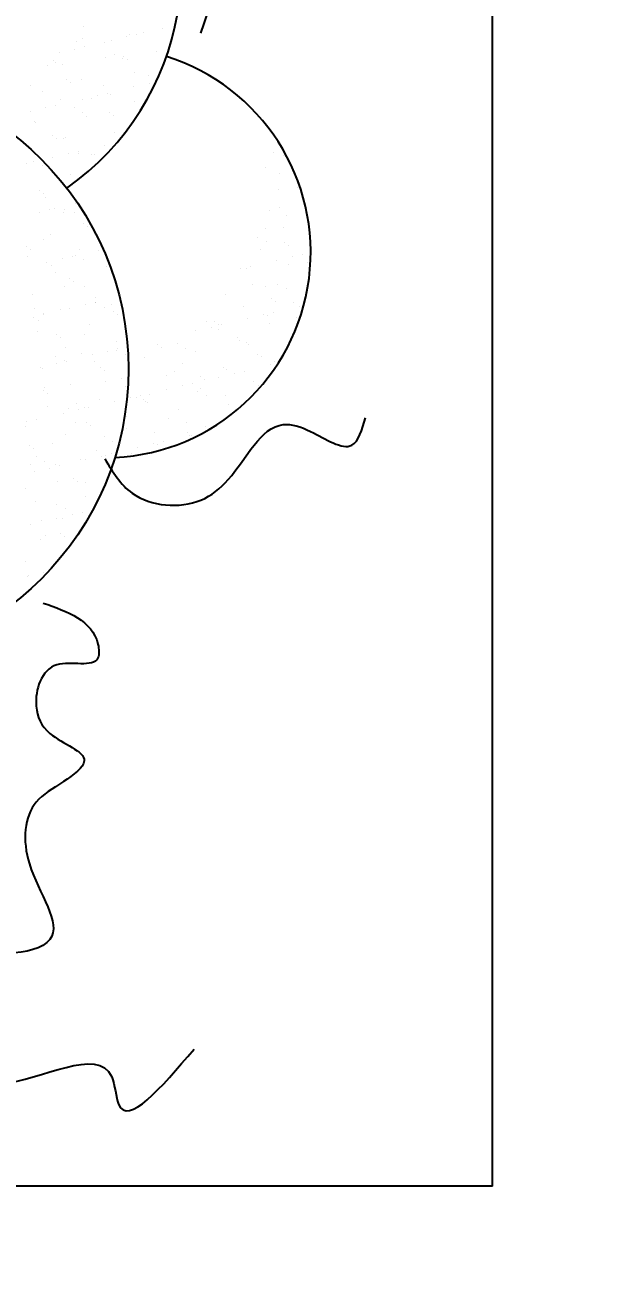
# Model space of a CAD drawing. Extents: x 500 to 638, y 181 to 267.
# Drawn here: x 546.445 to 546.859, y 227.91 to 228.815 of the extents above; entities that cross this region are included whole.
import ezdxf

# ---------------------------------------------------------------- set-up
doc = ezdxf.new("R2010")
doc.units = 0
doc.header["$LTSCALE"] = 7
doc.layers.get('0').update_dxf_attribs({"linetype": 'CONTINUOUS'})
doc.layers.get('DEFPOINTS').update_dxf_attribs({"linetype": 'CONTINUOUS'})
for name, color, linetype in [('ACESSÓRIO', 2, 'CONTINUOUS'), ('ALVENARIA', 7, 'CONTINUOUS'), ('COTA', 1, 'CONTINUOUS')]:
    doc.layers.add(name, color=color, linetype=linetype)
doc.styles.add('SIMPLEX', font='SIMPLEX.SHX')
doc.dimstyles.new('DIM50', dxfattribs={"dimtxt": 0.12, "dimasz": 0.15, "dimexe": 0.05, "dimexo": 0.09, "dimgap": 0.09, "dimtad": 1, "dimzin": 0, "dimdsep": 46, "dimtxsty": 'SIMPLEX', "dimblk1": 'DOTSMALL', "dimblk2": 'DOTSMALL', "dimsah": 1, "dimcen": 0.09, "dimadec": 0, "dimazin": 0, "dimtfac": 1, "dimtix": 1, "dimtofl": 0, "dimtmove": 2, "dimatfit": 3, "dimldrblk": 'DOTSMALL', "dimfxl": 1, "dimtolj": 1, "dimtzin": 0, "dimarcsym": 0})

# ---------------------------------------------------------------- blocks, each defined once
blk = doc.blocks.new('_DOTSMALL')
at = {"color": 0, "linetype": 'ByBlock', "const_width": 0.5}
blk.add_lwpolyline([(-0.0625, 0, 1), (0.0625, 0, 1)], format="xyb", close=True, dxfattribs=at)
blk = doc.blocks.new('*D59')
at = {"layer": 'COTA', "color": 0, "lineweight": -2}
for p, q in [((546.78434, 227.88187), (546.78434, 224.40248)), ((544.78434, 226.28187), (544.78434, 224.40248)), ((544.78434, 224.45248), (546.78434, 224.45248))]:
    blk.add_line(p, q, dxfattribs=at)
at = {"layer": 'DEFPOINTS', "color": 0}
for p in [(546.78434, 227.97187), (544.78434, 226.37187), (546.78434, 224.45248)]:
    blk.add_point(p, dxfattribs=at)
at = {"layer": 'COTA', "color": 0, "lineweight": -2, "xscale": 0.15, "yscale": 0.15, "zscale": 0.15, "rotation": 180}
blk.add_blockref('_DOTSMALL', (544.78434, 224.45248), dxfattribs=at)
at = {"layer": 'COTA', "color": 0, "lineweight": -2, "xscale": 0.15, "yscale": 0.15, "zscale": 0.15}
blk.add_blockref('_DOTSMALL', (546.78434, 224.45248), dxfattribs=at)
at = {"layer": 'COTA', "color": 0, "insert": (545.78434, 224.60248), "char_height": 0.12, "attachment_point": 5, "style": 'SIMPLEX'}
blk.add_mtext('\\A1;2.00', dxfattribs=at)
blk = doc.blocks.new('*D60')
at = {"layer": 'COTA', "color": 0, "lineweight": -2}
for p, q in [((546.78434, 227.88187), (546.78434, 224.40248)), ((546.93434, 227.88187), (546.93434, 224.40248)), ((546.78434, 224.45248), (546.63434, 224.45248)), ((546.93434, 224.45248), (547.08434, 224.45248))]:
    blk.add_line(p, q, dxfattribs=at)
at = {"layer": 'DEFPOINTS', "color": 0}
for p in [(546.78434, 227.97187), (546.93434, 227.97187), (546.93434, 224.45248)]:
    blk.add_point(p, dxfattribs=at)
at = {"layer": 'COTA', "color": 0, "lineweight": -2, "xscale": 0.15, "yscale": 0.15, "zscale": 0.15}
blk.add_blockref('_DOTSMALL', (546.78434, 224.45248), dxfattribs=at)
at = {"layer": 'COTA', "color": 0, "lineweight": -2, "xscale": 0.15, "yscale": 0.15, "zscale": 0.15, "rotation": 180}
blk.add_blockref('_DOTSMALL', (546.93434, 224.45248), dxfattribs=at)
at = {"layer": 'COTA', "color": 0, "insert": (546.85934, 224.60248), "char_height": 0.12, "attachment_point": 5, "style": 'SIMPLEX'}
blk.add_mtext('\\A1;0.15', dxfattribs=at)

msp = doc.modelspace()

# ---------------------------------------------------------------- linework, layer by layer
at = {"layer": 'ACESSÓRIO'}
for p, q in [((546.48753, 228.81352), (546.48753, 228.81352)), ((546.54513, 228.81241), (546.54513, 228.81241)), ((546.48269, 228.80267), (546.48269, 228.80267)), ((546.4869, 228.80527), (546.4869, 228.80527)), ((546.5029, 228.80201), (546.5029, 228.80201)), ((546.50753, 228.80362), (546.50753, 228.80362)), ((546.51889, 228.80627), (546.51889, 228.80627)), ((546.52078, 228.80784), (546.52078, 228.80784)), ((546.52616, 228.80797), (546.52616, 228.80797)), ((546.53097, 228.80972), (546.53097, 228.80972)), ((546.46993, 228.79482), (546.46993, 228.79482)), ((546.48129, 228.79747), (546.48129, 228.79747)), ((546.48856, 228.79918), (546.48856, 228.79918)), ((546.50975, 228.79371), (546.50975, 228.79371)), ((546.54015, 228.79544), (546.54015, 228.79544)), ((546.46158, 228.78536), (546.46158, 228.78536)), ((546.46568, 228.78926), (546.46568, 228.78926)), ((546.46692, 228.78788), (546.46692, 228.78788)), ((546.47202, 228.78605), (546.47202, 228.78605)), ((546.50315, 228.7913), (546.50315, 228.7913)), ((546.51609, 228.7905), (546.51609, 228.7905)), ((546.51633, 228.79195), (546.51633, 228.79195)), ((546.51918, 228.78981), (546.51918, 228.78981)), ((546.47502, 228.7753), (546.47502, 228.7753)), ((546.48629, 228.77548), (546.48629, 228.77548)), ((546.52438, 228.78065), (546.52438, 228.78065)), ((546.53455, 228.7783), (546.53455, 228.7783)), ((546.44929, 228.77133), (546.44929, 228.77133)), ((546.45778, 228.76651), (546.45778, 228.76651)), ((546.47786, 228.77317), (546.47786, 228.77317)), ((546.50185, 228.77096), (546.50185, 228.77096)), ((546.50507, 228.76554), (546.50507, 228.76554)), ((546.52405, 228.76998), (546.52405, 228.76998)), ((546.53541, 228.77264), (546.53541, 228.77264)), ((546.46747, 228.75674), (546.46747, 228.75674)), ((546.47052, 228.76069), (546.47052, 228.76069)), ((546.48645, 228.76118), (546.48645, 228.76118)), ((546.49323, 228.76166), (546.49323, 228.76166)), ((546.4978, 228.76384), (546.4978, 228.76384)), ((546.50675, 228.76411), (546.50675, 228.76411)), ((546.5247, 228.7594), (546.5247, 228.7594)), ((546.44884, 228.75239), (546.44884, 228.75239)), ((546.4602, 228.75504), (546.4602, 228.75504)), ((546.48063, 228.75495), (546.48063, 228.75495)), ((546.48697, 228.75174), (546.48697, 228.75174)), ((546.48989, 228.7483), (546.48989, 228.7483)), ((546.50667, 228.75159), (546.50667, 228.75159)), ((546.50951, 228.74946), (546.50951, 228.74946)), ((546.52798, 228.75347), (546.52798, 228.75347)), ((546.45192, 228.74501), (546.45192, 228.74501)), ((546.45288, 228.74415), (546.45288, 228.74415)), ((546.46535, 228.73495), (546.46535, 228.73495)), ((546.4682, 228.73282), (546.4682, 228.73282)), ((546.47273, 228.7322), (546.47273, 228.7322)), ((546.47412, 228.73351), (546.47412, 228.73351)), ((546.51034, 228.73693), (546.51034, 228.73693)), ((546.5168, 228.73665), (546.5168, 228.73665)), ((546.47672, 228.72141), (546.47672, 228.72141)), ((546.48357, 228.72131), (546.48357, 228.72131)), ((546.48399, 228.72311), (546.48399, 228.72311)), ((546.49349, 228.72111), (546.49349, 228.72111)), ((546.49557, 228.72064), (546.49557, 228.72064)), ((546.50296, 228.72755), (546.50296, 228.72755)), ((546.62527, 228.72248), (546.62527, 228.72248)), ((546.63229, 228.72031), (546.63229, 228.72031)), ((546.44639, 228.71431), (546.44639, 228.71431)), ((546.4515, 228.71618), (546.4515, 228.71618)), ((546.45648, 228.71696), (546.45648, 228.71696)), ((546.45785, 228.71297), (546.45785, 228.71297)), ((546.46536, 228.71875), (546.46536, 228.71875)), ((546.61989, 228.71125), (546.61989, 228.71125)), ((546.47772, 228.70632), (546.47772, 228.70632)), ((546.6295, 228.70719), (546.6295, 228.70719)), ((546.45568, 228.6946), (546.45568, 228.6946)), ((546.62886, 228.6953), (546.62886, 228.6953)), ((546.64274, 228.69969), (546.64274, 228.69969)), ((546.64293, 228.69713), (546.64293, 228.69713)), ((546.45853, 228.69247), (546.45853, 228.69247)), ((546.46008, 228.68978), (546.46008, 228.68978)), ((546.48188, 228.68512), (546.48188, 228.68512)), ((546.45563, 228.67898), (546.45563, 228.67898)), ((546.4629, 228.68068), (546.4629, 228.68068)), ((546.46645, 228.68187), (546.46645, 228.68187)), ((546.4728, 228.67866), (546.4728, 228.67866)), ((546.4739, 228.68096), (546.4739, 228.68096)), ((546.48132, 228.67914), (546.48132, 228.67914)), ((546.62256, 228.68053), (546.62256, 228.68053)), ((546.62983, 228.68223), (546.62983, 228.68223)), ((546.63484, 228.67694), (546.63484, 228.67694)), ((546.48733, 228.67089), (546.48733, 228.67089)), ((546.49018, 228.66876), (546.49018, 228.66876)), ((546.61983, 228.66684), (546.61983, 228.66684)), ((546.63246, 228.66811), (546.63246, 228.66811)), ((546.45856, 228.65912), (546.45856, 228.65912)), ((546.46368, 228.66259), (546.46368, 228.66259)), ((546.61362, 228.66093), (546.61362, 228.66093)), ((546.61996, 228.65772), (546.61996, 228.65772)), ((546.63327, 228.65678), (546.63327, 228.65678)), ((546.44602, 228.65425), (546.44602, 228.65425)), ((546.44886, 228.65212), (546.44886, 228.65212)), ((546.4814, 228.64756), (546.4814, 228.64756)), ((546.48491, 228.65195), (546.48491, 228.65195)), ((546.49839, 228.65148), (546.49839, 228.65148)), ((546.6156, 228.6523), (546.6156, 228.6523)), ((546.63611, 228.65464), (546.63611, 228.65464)), ((546.64635, 228.6486), (546.64635, 228.6486)), ((546.44682, 228.64678), (546.44682, 228.64678)), ((546.46079, 228.64268), (546.46079, 228.64268)), ((546.46423, 228.6406), (546.46423, 228.6406)), ((546.47215, 228.64534), (546.47215, 228.64534)), ((546.47942, 228.64704), (546.47942, 228.64704)), ((546.48775, 228.64435), (546.48775, 228.64435)), ((546.50428, 228.63956), (546.50428, 228.63956)), ((546.60874, 228.6398), (546.60874, 228.6398)), ((546.62772, 228.64424), (546.62772, 228.64424)), ((546.63606, 228.64093), (546.63606, 228.64093)), ((546.63908, 228.6469), (546.63908, 228.6469)), ((546.64979, 228.64263), (546.64979, 228.64263)), ((546.65148, 228.64313), (546.65148, 228.64313)), ((546.46728, 228.63541), (546.46728, 228.63541)), ((546.47767, 228.63054), (546.47767, 228.63054)), ((546.60147, 228.6381), (546.60147, 228.6381)), ((546.60572, 228.63818), (546.60572, 228.63818)), ((546.4735, 228.62481), (546.4735, 228.62481)), ((546.48051, 228.62841), (546.48051, 228.62841)), ((546.48851, 228.62477), (546.48851, 228.62477)), ((546.61016, 228.62649), (546.61016, 228.62649)), ((546.6192, 228.62511), (546.6192, 228.62511)), ((546.62856, 228.62662), (546.62856, 228.62662)), ((546.63491, 228.62341), (546.63491, 228.62341)), ((546.45042, 228.6196), (546.45042, 228.6196)), ((546.48866, 228.61171), (546.48866, 228.61171)), ((546.49588, 228.6169), (546.49588, 228.6169)), ((546.49594, 228.61341), (546.49594, 228.61341)), ((546.49635, 228.61325), (546.49635, 228.61325)), ((546.50788, 228.61237), (546.50788, 228.61237)), ((546.59084, 228.61895), (546.59084, 228.61895)), ((546.6236, 228.61642), (546.6236, 228.61642)), ((546.62645, 228.61429), (546.62645, 228.61429)), ((546.63966, 228.61374), (546.63966, 228.61374)), ((546.45106, 228.60291), (546.45106, 228.60291)), ((546.45228, 228.6088), (546.45228, 228.6088)), ((546.45833, 228.60461), (546.45833, 228.60461)), ((546.45863, 228.60559), (546.45863, 228.60559)), ((546.47088, 228.60822), (546.47088, 228.60822)), ((546.47731, 228.60905), (546.47731, 228.60905)), ((546.5027, 228.61004), (546.5027, 228.61004)), ((546.50931, 228.60684), (546.50931, 228.60684)), ((546.51216, 228.60471), (546.51216, 228.60471)), ((546.60343, 228.61032), (546.60343, 228.61032)), ((546.61799, 228.60446), (546.61799, 228.60446)), ((546.62067, 228.60387), (546.62067, 228.60387)), ((546.62526, 228.60616), (546.62526, 228.60616)), ((546.64181, 228.60278), (546.64181, 228.60278)), ((546.64424, 228.6106), (546.64424, 228.6106)), ((546.45456, 228.60025), (546.45456, 228.60025)), ((546.49211, 228.59758), (546.49211, 228.59758)), ((546.5766, 228.59941), (546.5766, 228.59941)), ((546.58039, 228.59567), (546.58039, 228.59567)), ((546.58228, 228.59978), (546.58228, 228.59978)), ((546.58513, 228.59765), (546.58513, 228.59765)), ((546.5858, 228.59378), (546.5858, 228.59378)), ((546.58766, 228.59737), (546.58766, 228.59737)), ((546.60663, 228.60181), (546.60663, 228.60181)), ((546.6228, 228.59793), (546.6228, 228.59793)), ((546.45402, 228.59241), (546.45402, 228.59241)), ((546.468, 228.59019), (546.468, 228.59019)), ((546.47084, 228.58806), (546.47084, 228.58806)), ((546.48845, 228.5905), (546.48845, 228.5905)), ((546.51148, 228.58519), (546.51148, 228.58519)), ((546.56903, 228.59301), (546.56903, 228.59301)), ((546.59944, 228.58785), (546.59944, 228.58785)), ((546.6005, 228.58614), (546.6005, 228.58614)), ((546.60579, 228.58464), (546.60579, 228.58464)), ((546.47447, 228.58104), (546.47447, 228.58104)), ((546.48621, 228.57655), (546.48621, 228.57655)), ((546.49382, 228.57541), (546.49382, 228.57541)), ((546.50518, 228.57807), (546.50518, 228.57807)), ((546.5113, 228.57895), (546.5113, 228.57895)), ((546.51245, 228.57977), (546.51245, 228.57977)), ((546.51765, 228.57574), (546.51765, 228.57574)), ((546.54096, 228.58313), (546.54096, 228.58313)), ((546.54381, 228.581), (546.54381, 228.581)), ((546.55537, 228.5834), (546.55537, 228.5834)), ((546.56172, 228.58019), (546.56172, 228.58019)), ((546.56894, 228.57797), (546.56894, 228.57797)), ((546.60703, 228.58314), (546.60703, 228.58314)), ((546.61393, 228.57607), (546.61393, 228.57607)), ((546.45622, 228.56662), (546.45622, 228.56662)), ((546.46723, 228.57449), (546.46723, 228.57449)), ((546.46758, 228.56927), (546.46758, 228.56927)), ((546.47358, 228.57128), (546.47358, 228.57128)), ((546.47485, 228.57098), (546.47485, 228.57098)), ((546.49571, 228.5704), (546.49571, 228.5704)), ((546.49965, 228.56649), (546.49965, 228.56649)), ((546.53193, 228.57382), (546.53193, 228.57382)), ((546.55918, 228.56949), (546.55918, 228.56949)), ((546.5894, 228.5666), (546.5894, 228.5666)), ((546.61678, 228.57394), (546.61678, 228.57394)), ((546.62315, 228.56817), (546.62315, 228.56817)), ((546.6264, 228.57075), (546.6264, 228.57075)), ((546.45762, 228.56523), (546.45762, 228.56523)), ((546.50249, 228.56436), (546.50249, 228.56436)), ((546.51508, 228.558), (546.51508, 228.558)), ((546.54747, 228.56065), (546.54747, 228.56065)), ((546.55317, 228.56318), (546.55317, 228.56318)), ((546.57261, 228.55943), (546.57261, 228.55943)), ((546.57546, 228.5573), (546.57546, 228.5573)), ((546.58555, 228.55937), (546.58555, 228.55937)), ((546.59155, 228.5651), (546.59155, 228.5651)), ((546.5969, 228.56203), (546.5969, 228.56203)), ((546.60418, 228.56373), (546.60418, 228.56373)), ((546.45833, 228.54984), (546.45833, 228.54984)), ((546.45933, 228.55174), (546.45933, 228.55174)), ((546.47807, 228.55385), (546.47807, 228.55385)), ((546.5034, 228.55619), (546.5034, 228.55619)), ((546.51786, 228.55284), (546.51786, 228.55284)), ((546.54794, 228.55058), (546.54794, 228.55058)), ((546.5593, 228.55323), (546.5593, 228.55323)), ((546.56657, 228.55494), (546.56657, 228.55494)), ((546.57032, 228.54909), (546.57032, 228.54909)), ((546.57254, 228.55078), (546.57254, 228.55078)), ((546.61063, 228.55595), (546.61063, 228.55595)), ((546.61439, 228.55355), (546.61439, 228.55355)), ((546.46118, 228.54771), (546.46118, 228.54771)), ((546.48218, 228.54018), (546.48218, 228.54018)), ((546.49931, 228.54321), (546.49931, 228.54321)), ((546.51034, 228.54178), (546.51034, 228.54178)), ((546.5217, 228.54444), (546.5217, 228.54444)), ((546.52625, 228.54464), (546.52625, 228.54464)), ((546.52897, 228.54614), (546.52897, 228.54614)), ((546.5313, 228.54278), (546.5313, 228.54278)), ((546.5326, 228.54143), (546.5326, 228.54143)), ((546.53414, 228.54065), (546.53414, 228.54065)), ((546.53553, 228.54663), (546.53553, 228.54663)), ((546.57667, 228.54588), (546.57667, 228.54588)), ((546.59083, 228.54579), (546.59083, 228.54579)), ((546.59299, 228.53941), (546.59299, 228.53941)), ((546.46121, 228.53804), (546.46121, 228.53804)), ((546.47274, 228.53298), (546.47274, 228.53298)), ((546.47655, 228.5362), (546.47655, 228.5362)), ((546.4841, 228.53564), (546.4841, 228.53564)), ((546.48852, 228.53697), (546.48852, 228.53697)), ((546.49137, 228.53734), (546.49137, 228.53734)), ((546.51867, 228.53082), (546.51867, 228.53082)), ((546.55677, 228.53599), (546.55677, 228.53599)), ((546.44545, 228.52325), (546.44545, 228.52325)), ((546.44649, 228.52684), (546.44649, 228.52684)), ((546.45376, 228.52854), (546.45376, 228.52854)), ((546.48167, 228.52667), (546.48167, 228.52667)), ((546.48998, 228.52614), (546.48998, 228.52614)), ((546.49283, 228.524), (546.49283, 228.524)), ((546.51835, 228.52188), (546.51835, 228.52188)), ((546.54951, 228.52914), (546.54951, 228.52914)), ((546.56242, 228.52634), (546.56242, 228.52634)), ((546.57614, 228.5236), (546.57614, 228.5236)), ((546.47428, 228.51743), (546.47428, 228.51743)), ((546.50291, 228.51603), (546.50291, 228.51603)), ((546.5082, 228.51249), (546.5082, 228.51249)), ((546.53913, 228.51945), (546.53913, 228.51945)), ((546.54549, 228.5125), (546.54549, 228.5125)), ((546.56295, 228.51908), (546.56295, 228.51908)), ((546.56446, 228.51694), (546.56446, 228.51694)), ((546.56579, 228.51695), (546.56579, 228.51695)), ((546.44866, 228.50949), (546.44866, 228.50949)), ((546.45151, 228.50736), (546.45151, 228.50736)), ((546.46481, 228.51086), (546.46481, 228.51086)), ((546.49713, 228.50587), (546.49713, 228.50587)), ((546.50347, 228.50266), (546.50347, 228.50266)), ((546.50788, 228.50371), (546.50788, 228.50371)), ((546.52227, 228.50364), (546.52227, 228.50364)), ((546.52686, 228.50815), (546.52686, 228.50815)), ((546.53822, 228.5108), (546.53822, 228.5108)), ((546.5412, 228.51033), (546.5412, 228.51033)), ((546.44904, 228.49607), (546.44904, 228.49607)), ((546.45306, 228.50142), (546.45306, 228.50142)), ((546.4594, 228.49821), (546.4594, 228.49821)), ((546.46688, 228.49585), (546.46688, 228.49585)), ((546.47028, 228.49491), (546.47028, 228.49491)), ((546.48527, 228.49949), (546.48527, 228.49949)), ((546.48926, 228.49935), (546.48926, 228.49935)), ((546.50061, 228.502), (546.50061, 228.502)), ((546.52163, 228.50243), (546.52163, 228.50243)), ((546.45165, 228.49055), (546.45165, 228.49055)), ((546.46301, 228.49321), (546.46301, 228.49321)), ((546.48031, 228.48579), (546.48031, 228.48579)), ((546.44516, 228.47866), (546.44516, 228.47866)), ((546.46841, 228.48367), (546.46841, 228.48367)), ((546.48316, 228.48365), (546.48316, 228.48365)), ((546.48923, 228.48312), (546.48923, 228.48312)), ((546.45264, 228.46888), (546.45264, 228.46888)), ((546.46801, 228.46711), (546.46801, 228.46711)), ((546.48887, 228.4723), (546.48887, 228.4723)), ((546.49853, 228.47214), (546.49853, 228.47214)), ((546.47435, 228.4639), (546.47435, 228.4639)), ((546.47953, 228.45957), (546.47953, 228.45957)), ((546.4868, 228.46127), (546.4868, 228.46127)), ((546.4492, 228.45248), (546.4492, 228.45248)), ((546.45721, 228.4555), (546.45721, 228.4555)), ((546.46817, 228.45692), (546.46817, 228.45692)), ((546.47201, 228.45649), (546.47201, 228.45649)), ((546.45624, 228.4417), (546.45624, 228.4417)), ((546.46011, 228.44435), (546.46011, 228.44435)), ((546.47065, 228.44543), (546.47065, 228.44543)), ((546.47349, 228.4433), (546.47349, 228.4433)), ((546.44523, 228.42513), (546.44523, 228.42513)), ((546.44708, 228.41448), (546.44708, 228.41448)), ((546.44754, 228.41515), (546.44754, 228.41515)), ((546.45844, 228.41714), (546.45844, 228.41714))]:
    msp.add_line(p, q, dxfattribs=at)
msp.add_circle((546.30484, 228.56516), 0.21525, dxfattribs=at)
for centre, radius, start, end in [((546.36141, 228.85755), 0.19742, 305.28818, 212.81286), ((546.50339, 228.64979), 0.14893, 272.66544, 72.72198)]:
    msp.add_arc(centre, radius, start, end, dxfattribs=at)
for points in [[(546.57266, 228.80888), (546.59257, 228.91851), (546.57266, 228.96335), (546.55276, 229.0082), (546.58262, 229.01817), (546.57266, 229.06302), (546.53285, 229.06302), (546.52787, 229.07796), (546.53782, 229.14773), (546.45819, 229.17264), (546.45321, 229.20752)], [(546.50298, 228.49993), (546.52289, 228.47502), (546.57266, 228.47003), (546.59257, 228.48498), (546.63239, 228.52485), (546.6523, 228.51986), (546.68217, 228.5099), (546.69212, 228.52983)], [(546.45819, 228.39529), (546.498, 228.36539), (546.498, 228.35542), (546.46814, 228.35044), (546.45321, 228.32054), (546.46316, 228.30061), (546.48805, 228.28068), (546.47312, 228.26573), (546.45321, 228.25078), (546.44823, 228.20593), (546.46316, 228.15112), (546.4333, 228.14115), (546.40344, 228.14115), (546.39846, 228.04648), (546.41339, 228.04648), (546.42832, 228.04648), (546.50796, 228.05146), (546.51294, 228.03153), (546.56769, 228.07139)]]:
    msp.add_spline(points, degree=3, dxfattribs=at)
at = {"layer": 'ALVENARIA'}
for q in [(546.78434, 231.12187), (546.78434, 230.97187), (544.78434, 227.97187)]:
    msp.add_line((546.78434, 227.97187), q, dxfattribs=at)

# ---------------------------------------------------------------- dimensions: what is measured, and where the dimension line sits
at = {"layer": 'COTA'}
for base, p1, p2, picture, middle in [((546.78434, 224.45248), (544.78434, 226.37187), (546.78434, 227.97187), '*D59', (545.78434, 224.60248)), ((546.93434, 224.45248), (546.78434, 227.97187), (546.93434, 227.97187), '*D60', (546.85934, 224.60248))]:
    dim = msp.add_linear_dim(base=base, p1=p1, p2=p2, dimstyle='DIM50', dxfattribs=at)
    dim.commit()
    dim.dimension.update_dxf_attribs({"geometry": picture, "text_midpoint": middle})

doc.saveas('drawing.dxf')
